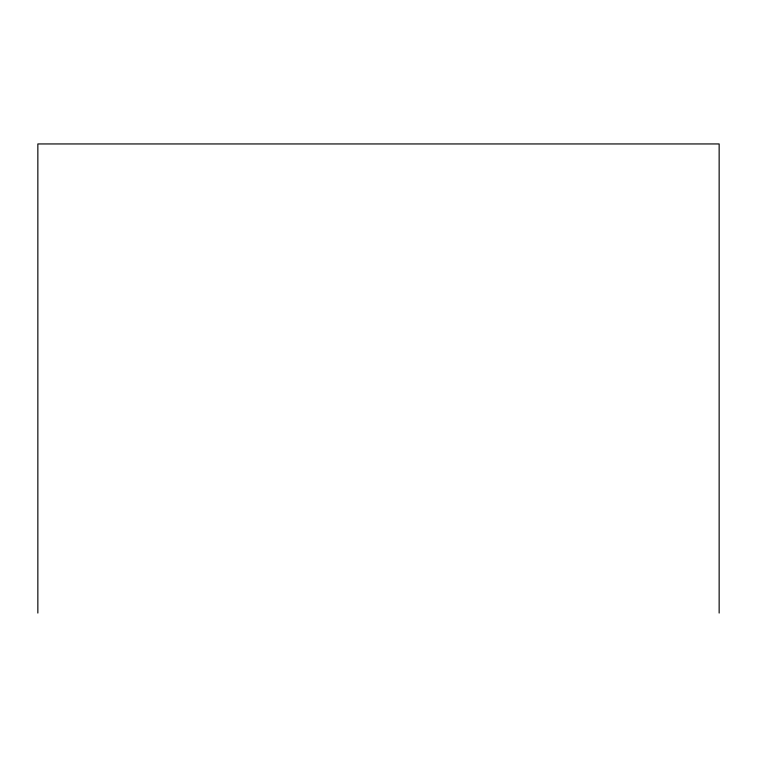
<?xml version="1.0" encoding="UTF-8"?>
<svg xmlns="http://www.w3.org/2000/svg" width="757" height="757" viewBox="0 0 757 757"><rect width="100%" height="100%" fill="white"/><g stroke="black" fill="none" stroke-linecap="round" stroke-linejoin="round"><path stroke-width="1.14" d="M719.15 613.056L719.15 143.944L37.85 143.944L37.85 613.056"/></g></svg>
